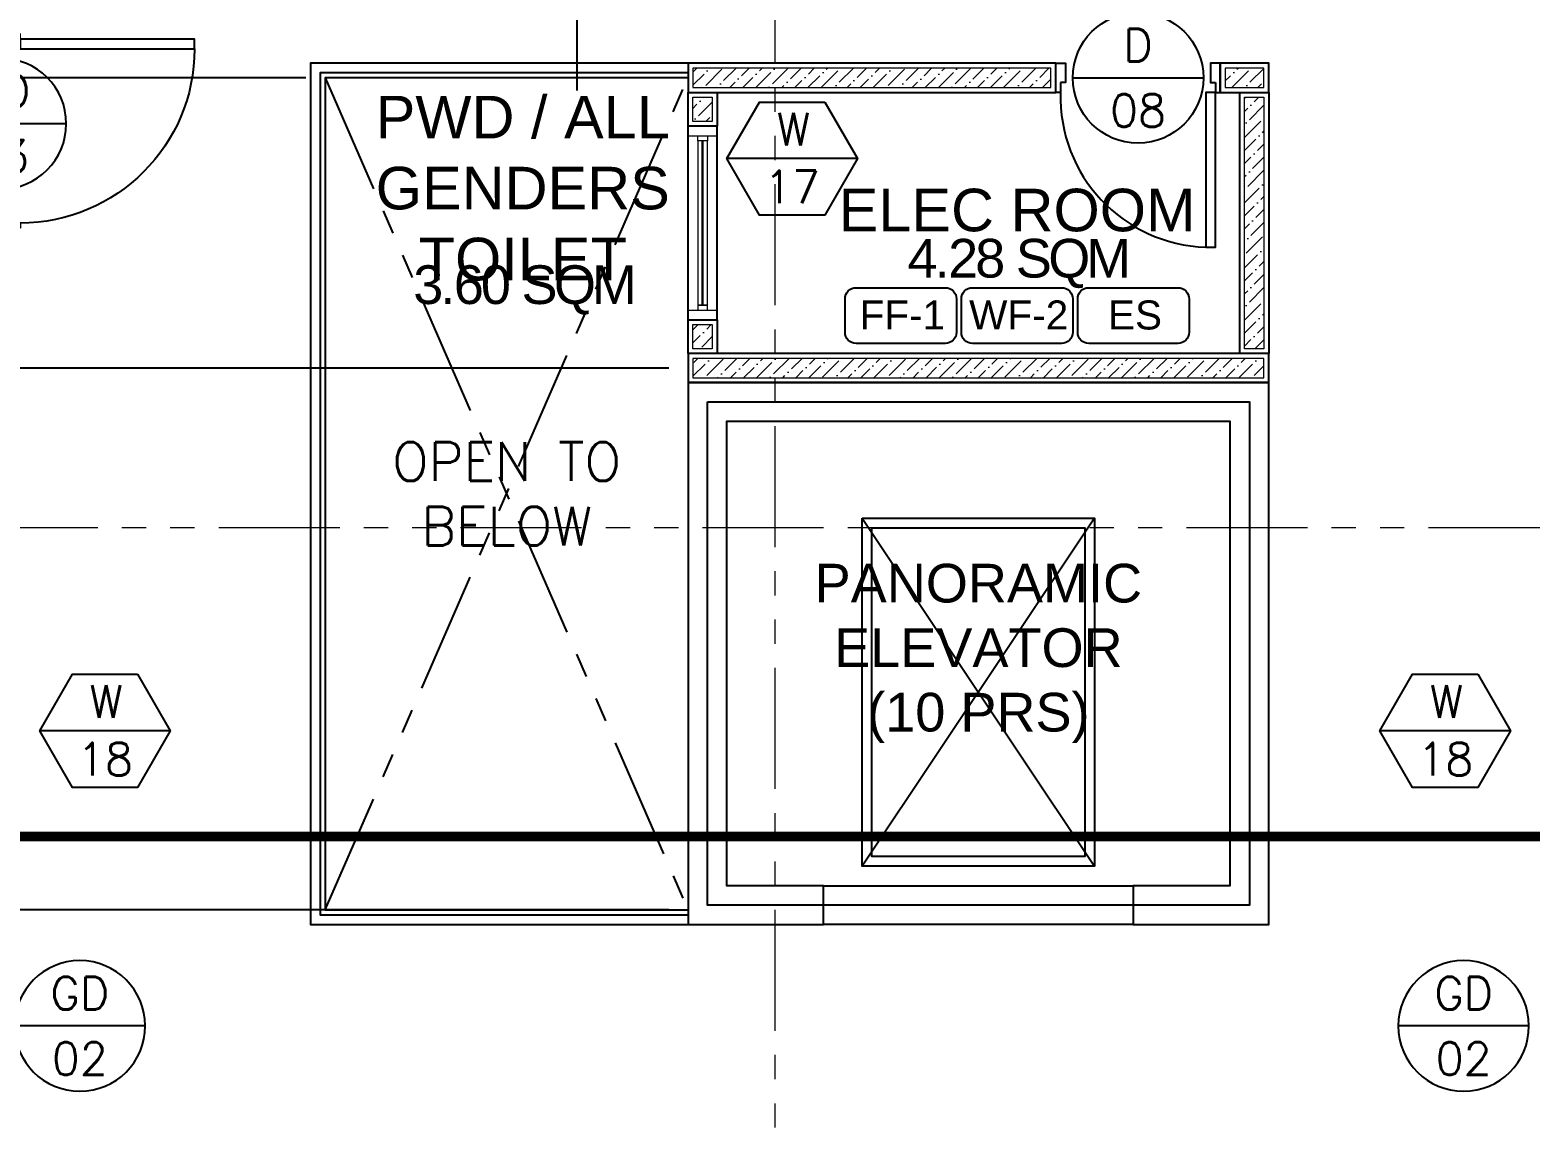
# Model space of a CAD drawing. Header units: metres. Extents: x -12400 to 1, y 0 to 106422.
# Drawn here: x -12118.96 to -12111.21, y 106394.75 to 106400.39 of the extents above; entities that cross this region are included whole.
import ezdxf
from ezdxf.enums import TextEntityAlignment as Align

# ---------------------------------------------------------------- set-up
doc = ezdxf.new("R2010")
doc.units = ezdxf.units.M
doc.header["$PDMODE"] = 35
for name, pattern in [('CENTER', [2, 1.25, -0.25, 0.25, -0.25]), ('HIDDEN2', [4.7625, 3.175, -1.5875]), ('PHANTOM2', [1.25, 0.625, -0.125, 0.125, -0.125, 0.125, -0.125])]:
    doc.linetypes.add(name, pattern=pattern)
for name, color, linetype, lineweight in [('.3', 6, 'Continuous', 30), ('0.1', 1, 'Continuous', 9), ('0.20', 2, 'Continuous', 20), ('A-DIM-100', 8, 'Continuous', 0), ('DIM 001', 251, 'Continuous', 13), ('HATCH', 250, 'Continuous', 5), ('W', 140, 'Continuous', 80)]:
    doc.layers.add(name, color=color, linetype=linetype, lineweight=lineweight)
for name, color, linetype in [('FIXTURE', 35, 'Continuous'), ('P-HIDE', 1, 'HIDDEN2'), ('SCH-DOOR', 23, 'Continuous'), ('SCH-FLR', 224, 'Continuous'), ('SCH-WIND', 181, 'Continuous'), ('tiles', 36, 'Continuous'), ('txt', 2, 'Continuous'), ('WALL', 7, 'Continuous'), ('WINDOW', 1, 'Continuous')]:
    doc.layers.add(name, color=color, linetype=linetype)
doc.layers.add('GUIDELINES', color=206, linetype='Continuous', plot=False)
doc.styles.add('arial', font='arial.ttf')
doc.styles.add('Arial-Bold', font='arial.ttf')
doc.styles.add('CPDA-FONT', font='arial.ttf')
doc.styles.add('DIMTXT-100', font='arial.ttf')
doc.styles.add('swis721', font='swiss.ttf')
doc.styles.add('T-0.15', font='romans.shx', dxfattribs={"height": 0.15})
doc.styles.add('T.25', font='romans.shx', dxfattribs={"height": 0.2})
doc.dimstyles.new('CPDA - D40', dxfattribs={"dimscale": 0.4, "dimtxt": 200, "dimasz": 1.2, "dimexe": 0, "dimexo": 25, "dimgap": 50, "dimtad": 1, "dimdec": 0, "dimdsep": 46, "dimtxsty": 'CPDA-FONT', "dimblk": 'CPDA ARROWHEAD DIM.', "dimcen": 0.25, "dimclrd": 250, "dimclre": 250, "dimclrt": 2, "dimaunit": 1, "dimadec": 0, "dimazin": 0, "dimtfac": 1, "dimtdec": 0, "dimtix": 1, "dimtmove": 0, "dimatfit": 3, "dimldrblk": 'leader.cathy', "dimfxl": 1, "dimarcsym": 0})
doc.dimstyles.new('D-100', dxfattribs={"dimtxt": 0.2, "dimasz": 0.15, "dimexe": 0.1, "dimexo": 0.1, "dimgap": 0.1, "dimtad": 1, "dimdec": 3, "dimzin": 4, "dimdsep": 46, "dimtxsty": 'DIMTXT-100', "dimblk": 'ARCHTICK', "dimcen": 0.2, "dimdle": 0.1, "dimclrd": 8, "dimclre": 8, "dimclrt": 2, "dimadec": 0, "dimazin": 1, "dimtfac": 1, "dimtdec": 3, "dimtofl": 0, "dimtmove": 2, "dimatfit": 3, "dimfxl": 1, "dimarcsym": 0})
doc.dimstyles.new('DIM 200', dxfattribs={"dimtxt": 200, "dimasz": 1, "dimexe": 0, "dimexo": 40, "dimgap": 50, "dimtad": 1, "dimtoh": 1, "dimdec": 0, "dimlfac": 2, "dimtxsty": 'swis721', "dimblk": 'CIR', "dimcen": 0, "dimclrd": 155, "dimclre": 155, "dimclrt": 4, "dimadec": 0, "dimazin": 0, "dimtfac": 1, "dimtdec": 0, "dimtix": 1, "dimtmove": 1, "dimatfit": 3, "dimldrblk": 'CIR', "dimfxl": 0, "dimarcsym": 0})

# ---------------------------------------------------------------- blocks, each defined once
blk = doc.blocks.new('CIR')
at = {"color": 4}
blk.add_circle((0, 0), 50, dxfattribs=at)
blk = doc.blocks.new('WINDOW-02')
at = {"layer": '.3', "color": 3}
blk.add_lwpolyline([(891.6891, 3702.1735), (892.5391, 3702.1735)], dxfattribs=at)
at = {"layer": '0.20'}
for points in [[(891.6141, 3702.0985), (891.6641, 3702.0985), (891.6641, 3702.2485), (891.6141, 3702.2485)], [(891.6891, 3702.1485), (891.6641, 3702.1485), (891.6641, 3702.1985), (891.6891, 3702.1985)], [(892.5391, 3702.1485), (892.5641, 3702.1485), (892.5641, 3702.1985), (892.5391, 3702.1985)], [(892.6141, 3702.0985), (892.5641, 3702.0985), (892.5641, 3702.2485), (892.6141, 3702.2485)]]:
    blk.add_lwpolyline(points, close=True, dxfattribs=at)
at = {"layer": '0.20', "color": 8}
blk.add_lwpolyline([(892.5391, 3702.1485), (891.6891, 3702.1485), (891.6891, 3702.1985), (892.5391, 3702.1985)], close=True, dxfattribs=at)
at = {"layer": 'WINDOW'}
for p, q in [((891.6141, 3702.2485), (892.6141, 3702.2485)), ((891.6141, 3702.0985), (892.6141, 3702.0985))]:
    blk.add_line(p, q, dxfattribs=at)
blk = doc.blocks.new('*U1745')
at = {"layer": 'HATCH'}
h = blk.add_hatch(dxfattribs=at)
h.set_pattern_fill('ANSI36', color=256, scale=0.015)
h.set_pattern_definition([(45, (12092.62419, -106406.766595), (0.02525697034, 0.092608891249), [0.1190625, -0.0238125, 0, -0.0238125])])
h.paths.add_polyline_path([(0.025, 0.125), (0.025, 0.025), (1.325, 0.025), (1.325, 0.125)])
at = {"color": 4}
blk.add_lwpolyline([(1.35, 0), (1.35, 0.15), (0, 0.15), (0, 0)], close=True, dxfattribs=at)
at = {"layer": 'HATCH'}
blk.add_lwpolyline([(1.325, 0.025), (1.325, 0.125), (0.025, 0.125), (0.025, 0.025)], close=True, dxfattribs=at)
blk = doc.blocks.new('*U1746')
at = {"layer": 'HATCH'}
h = blk.add_hatch(dxfattribs=at)
h.set_pattern_fill('ANSI36', color=256, scale=0.015)
h.set_pattern_definition([(45, (12091.52419, -106406.766595), (0.02525697034, 0.092608891249), [0.1190625, -0.0238125, 0, -0.0238125])])
h.paths.add_polyline_path([(0.025, 0.125), (0.025, 0.025), (0.225, 0.025), (0.225, 0.125)])
at = {"color": 4}
blk.add_lwpolyline([(0.25, 0), (0.25, 0.15), (0, 0.15), (0, 0)], close=True, dxfattribs=at)
at = {"layer": 'HATCH'}
blk.add_lwpolyline([(0.225, 0.025), (0.225, 0.125), (0.025, 0.125), (0.025, 0.025)], close=True, dxfattribs=at)
blk = doc.blocks.new('A$C5BEE79EC')
at = {"layer": 'FIXTURE', "color": 3}
for points in [[(-0.1, 0.825), (-0.15, 0.825), (-0.15, 0.85), (0, 0.85), (0, 0.8), (-0.1, 0.8), (-0.1, 0.825)], [(-0.1, 0.025), (-0.15, 0.025), (-0.15, 0), (0, 0), (0, 0.05), (-0.1, 0.05), (-0.1, 0.025)]]:
    blk.add_lwpolyline(points, dxfattribs=at)
at = {"layer": 'FIXTURE', "color": 2, "ltscale": 0.3}
blk.add_lwpolyline([(-0.15, 0.025), (-0.15, 0.075), (-0.95, 0.075), (-0.95, 0.025)], close=True, dxfattribs=at)
at = {"layer": 'FIXTURE', "color": 1}
blk.add_arc((-0.175, 0.05), 0.7754, 88.15239, 178.15239, dxfattribs=at)
blk = doc.blocks.new('*U1749')
at = {"layer": 'HATCH'}
h = blk.add_hatch(dxfattribs=at)
h.set_pattern_fill('ANSI36', color=256, scale=0.015)
h.set_pattern_definition([(45, (12093.17419, -106406.766595), (0.02525697034, 0.092608891249), [0.1190625, -0.0238125, 0, -0.0238125])])
h.paths.add_polyline_path([(0.025, 0.125), (0.025, 0.025), (1.875, 0.025), (1.875, 0.125)])
at = {"color": 4}
blk.add_lwpolyline([(1.9, 0), (1.9, 0.15), (0, 0.15), (0, 0)], close=True, dxfattribs=at)
at = {"layer": 'HATCH'}
blk.add_lwpolyline([(1.875, 0.025), (1.875, 0.125), (0.025, 0.125), (0.025, 0.025)], close=True, dxfattribs=at)
blk = doc.blocks.new('*U1779')
at = {"layer": 'HATCH'}
h = blk.add_hatch(dxfattribs=at)
h.set_pattern_fill('ANSI36', color=256, scale=0.015)
h.set_pattern_definition([(45, (12091.44919, -106406.766595), (0.02525697034, 0.092608891249), [0.1190625, -0.0238125, 0, -0.0238125])])
h.paths.add_polyline_path([(0.025, 0.125), (0.025, 0.025), (0.15, 0.025), (0.15, 0.125)])
at = {"color": 4}
blk.add_lwpolyline([(0.175, 0), (0.175, 0.15), (0, 0.15), (0, 0)], close=True, dxfattribs=at)
at = {"layer": 'HATCH'}
blk.add_lwpolyline([(0.15, 0.025), (0.15, 0.125), (0.025, 0.125), (0.025, 0.025)], close=True, dxfattribs=at)
blk = doc.blocks.new('*U1747')
at = {"layer": 'HATCH'}
h = blk.add_hatch(dxfattribs=at)
h.set_pattern_fill('ANSI36', color=256, scale=0.015)
h.set_pattern_definition([(45, (12094.27419, -106406.766595), (0.02525697034, 0.092608891249), [0.1190625, -0.0238125, 0, -0.0238125])])
h.paths.add_polyline_path([(0.025, 0.125), (0.025, 0.025), (2.975, 0.025), (2.975, 0.125)])
at = {"color": 4}
blk.add_lwpolyline([(3, 0), (3, 0.15), (0, 0.15), (0, 0)], close=True, dxfattribs=at)
at = {"layer": 'HATCH'}
blk.add_lwpolyline([(2.975, 0.025), (2.975, 0.125), (0.025, 0.125), (0.025, 0.025)], close=True, dxfattribs=at)
blk = doc.blocks.new('A$C0C291135')
at = {"layer": 'FIXTURE', "color": 3}
for points in [[(0.025, -0.025), (0.025, -0.075), (0, -0.075), (0, 0.075), (0.05, 0.075), (0.05, -0.025), (0.025, -0.025)], [(0.9751, -0.025), (0.9751, -0.075), (1.0001, -0.075), (1.0001, 0.075), (0.9501, 0.075), (0.9501, -0.025), (0.9751, -0.025)]]:
    blk.add_lwpolyline(points, dxfattribs=at)
at = {"layer": 'FIXTURE', "color": 2, "ltscale": 0.3}
blk.add_lwpolyline([(0.025, -0.075), (0.075, -0.075), (0.075, -0.9751), (0.025, -0.9751)], close=True, dxfattribs=at)
at = {"layer": 'FIXTURE', "color": 1}
blk.add_arc((0.075, -0.075), 0.9001, 270, 0, dxfattribs=at)
blk = doc.blocks.new('FP_4F')
at = {"color": 2, "linetype": 'Continuous', "ltscale": 0.05}
for points in [[(13.65, 12.75), (11.7, 12.75), (11.7, 8.3), (13.65, 8.3)], [(13.65, 12.7), (11.75, 12.7), (11.75, 8.35), (13.65, 8.35)]]:
    blk.add_lwpolyline(points, dxfattribs=at)
at = {"color": 1, "linetype": 'Continuous', "ltscale": 0.05}
blk.add_lwpolyline([(13.65, 12.675), (11.775, 12.675), (11.775, 8.375), (13.65, 8.375)], dxfattribs=at)
at = {"color": 8, "linetype": 'PHANTOM2'}
for points in [[(11.775, 12.675), (13.65, 8.375)], [(11.775, 8.375), (13.65, 12.675)]]:
    blk.add_lwpolyline(points, dxfattribs=at)
blk.add_lwpolyline([(15.95, 8.3), (16.65, 8.3), (16.65, 11.1), (13.65, 11.1), (13.65, 8.3), (14.35, 8.3), (14.35, 8.5), (13.85, 8.5), (13.85, 10.9), (16.45, 10.9), (16.45, 8.5), (15.95, 8.5)], close=True)
at = {"layer": 'FIXTURE', "color": 2, "ltscale": 0.3}
for points in [[(14.55, 10.4), (15.75, 10.4), (15.75, 8.6), (14.55, 8.6)], [(14.6, 10.35), (15.7, 10.35), (15.7, 8.65), (14.6, 8.65)]]:
    blk.add_lwpolyline(points, close=True, dxfattribs=at)
at = {"layer": 'GUIDELINES'}
blk.add_lwpolyline([(13.75, 11), (16.55, 11), (16.55, 8.4), (13.75, 8.4)], close=True, dxfattribs=at)
for points in [[(15.75, 10.4), (14.55, 8.6)], [(14.55, 10.4), (15.75, 8.6)]]:
    blk.add_lwpolyline(points, dxfattribs=at)
at = {"layer": 'P-HIDE'}
blk.add_lwpolyline([(14.35, 8.5), (15.95, 8.5), (15.95, 8.3), (14.35, 8.3)], close=True, dxfattribs=at)
for name, p, xscale, rotation in [('A$C0C291135', (10.125, 12.8998), -1.000000000000009, 90), ('*U1779', (13.65, 12.425), -1, 270), ('*U1745', (16.5, 11.25), -1, 270), ('WINDOW-02', (-3688.4485, -880.1891), -1, 270), ('*U1779', (13.65, 11.25), -1, 270)]:
    blk.add_blockref(name, p, dxfattribs=dict(xscale=xscale, rotation=rotation))
for name, p in [('*U1749', (13.65, 12.6)), ('*U1746', (16.4, 12.6)), ('*U1747', (13.65, 11.1))]:
    blk.add_blockref(name, p)
at = {"layer": 'WALL', "rotation": 90}
blk.add_blockref('A$C5BEE79EC', (16.4, 12.75), dxfattribs=at)
at = {"layer": '0.1', "color": 2, "char_height": 0.1, "attachment_point": 5}
for insert in [(13.35, 12.85), (12.075, 8.475), (12, 8.2)]:
    blk.add_mtext_dynamic_manual_height_columns('{\\Fx-hlvm1s|c0;\\W0.9;\\T0.9;\\C3;RAILINGS}', width=5150.82822, gutter_width=1, heights=[0], dxfattribs=dict(at, insert=insert))
at = {"layer": '0.1', "color": 2, "char_height": 0.1, "attachment_point": 5, "rotation": 90}
for insert in [(11.6, 12.45), (11.875, 12.375)]:
    blk.add_mtext_dynamic_manual_height_columns('{\\Fx-hlvm1s|c0;\\W0.9;\\T0.9;\\C3;RAILINGS}', width=5150.82822, gutter_width=1, heights=[0], dxfattribs=dict(at, insert=insert))
at = {"layer": '0.1', "color": 2, "char_height": 0.2, "attachment_point": 5}
for s, insert, style in [('{\\C3;OPEN TO BELOW}', (12.7125, 10.525), 'T.25'), ('{\\C3;PANORAMIC ELEVATOR\\P(10 PRS)}', (15.15, 9.7), 'arial')]:
    blk.add_mtext_dynamic_manual_height_columns(s, width=1.975237, gutter_width=1, heights=[0], dxfattribs=dict(at, insert=insert, style=style))
blk = doc.blocks.new('D-TAG')
at = {"layer": 'SCH-DOOR'}
blk.add_line((-0.3, 0), (0.3, 0), dxfattribs=at)
blk.add_circle((0, 0), 0.3, dxfattribs=at)
at = {"layer": 'SCH-DOOR', "color": 2, "style": 'T-0.15'}
for tag, p in [('D-TAG', (0, 0.15)), ('D-NO', (0, -0.15))]:
    blk.add_attdef(tag, text='', height=0.15, dxfattribs=at).set_placement(p, align=Align.MIDDLE_CENTER)
blk = doc.blocks.new('CPDA ARROWHEAD DIM.')
at = {"layer": 'tiles', "color": 2}
for p, q in [((0, 67.7), (0, -67.7)), ((-67.7, 0), (67.7, 0))]:
    blk.add_line(p, q, dxfattribs=at)
at = {"layer": 'tiles', "color": 1}
blk.add_circle((0, 0), 37.7, dxfattribs=at)
blk = doc.blocks.new('leader.cathy')
at = {"layer": 'WALL', "lineweight": 9}
blk.add_hatch(color=1, dxfattribs=at).paths.add_polyline_path([(0, 0), (-34.5, 34.5), (-23.9, 45.1), (21.2, 0), (-23.9, -45.1), (-34.5, -34.5)])
at = {"layer": 'WALL', "color": 1, "lineweight": 9}
for p, q in [((-34.5, 34.5), (-23.9, 45.1)), ((21.2, 0), (-23.9, 45.1)), ((0, 0), (-34.5, 34.5)), ((-34.5, -34.5), (0, 0)), ((-23.9, -45.1), (21.2, 0))]:
    blk.add_line(p, q, dxfattribs=at)
blk = doc.blocks.new('W-TAG')
at = {"layer": 'SCH-WIND'}
blk.add_line((-0.3, 0), (0.3, 0), dxfattribs=at)
blk.add_lwpolyline([(-0.15, 0.2598), (-0.3, 0), (-0.15, -0.2598), (0.15, -0.2598), (0.3, 0), (0.15, 0.2598)], close=True, dxfattribs=at)
at = {"layer": 'SCH-WIND', "color": 2, "style": 'T-0.15'}
for tag, p in [('W-TAG', (-0.0059, 0.1346)), ('W-NO', (0, -0.1299))]:
    blk.add_attdef(tag, text='', height=0.15, dxfattribs=at).set_placement(p, align=Align.MIDDLE_CENTER)
blk = doc.blocks.new('_ArchTick')
at = {"color": 0, "linetype": 'ByBlock', "const_width": 0.15}
blk.add_lwpolyline([(-0.5, -0.5), (0.5, 0.5)], dxfattribs=at)
blk = doc.blocks.new('*D1813')
at = {"layer": 'DEFPOINTS', "color": 0, "transparency": 16777216}
for p in [(-12119.013, 106401.7952), (-12130.263, 106400.1452), (-12117.438, 106400.1452)]:
    blk.add_point(p, dxfattribs=at)
at = {"layer": 'DIM 001', "color": 8, "lineweight": -2, "transparency": 16777216}
for p, q in [((-12130.263, 106401.8952), (-12130.263, 106400.0452)), ((-12119.113, 106401.7952), (-12130.363, 106401.7952)), ((-12117.538, 106400.1452), (-12130.363, 106400.1452))]:
    blk.add_line(p, q, dxfattribs=at)
at = {"layer": 'DIM 001', "color": 8, "lineweight": -2, "transparency": 16777216, "xscale": 0.15, "yscale": 0.15, "zscale": 0.15}
for p, rotation in [((-12130.263, 106401.7952), 90), ((-12130.263, 106400.1452), 270)]:
    blk.add_blockref('_ArchTick', p, dxfattribs=dict(at, rotation=rotation))
at = {"layer": 'DIM 001', "color": 2, "transparency": 16777216, "insert": (-12130.4651, 106400.9702), "char_height": 0.2, "attachment_point": 5, "rotation": 90, "style": 'DIMTXT-100'}
blk.add_mtext('1.650', dxfattribs=at)
blk = doc.blocks.new('*D1814')
at = {"layer": 'DEFPOINTS', "color": 0, "transparency": 16777216}
for p in [(-12117.438, 106400.1452), (-12130.263, 106398.6452), (-12115.563, 106398.6452)]:
    blk.add_point(p, dxfattribs=at)
at = {"layer": 'DIM 001', "color": 8, "lineweight": -2, "transparency": 16777216}
for p, q in [((-12130.263, 106400.2452), (-12130.263, 106398.5452)), ((-12117.538, 106400.1452), (-12130.363, 106400.1452)), ((-12115.663, 106398.6452), (-12130.363, 106398.6452))]:
    blk.add_line(p, q, dxfattribs=at)
at = {"layer": 'DIM 001', "color": 8, "lineweight": -2, "transparency": 16777216, "xscale": 0.15, "yscale": 0.15, "zscale": 0.15}
for p, rotation in [((-12130.263, 106400.1452), 90), ((-12130.263, 106398.6452), 270)]:
    blk.add_blockref('_ArchTick', p, dxfattribs=dict(at, rotation=rotation))
at = {"layer": 'DIM 001', "color": 2, "transparency": 16777216, "insert": (-12130.4651, 106399.3952), "char_height": 0.2, "attachment_point": 5, "rotation": 90, "style": 'DIMTXT-100'}
blk.add_mtext('1.500', dxfattribs=at)
blk = doc.blocks.new('*D1815')
at = {"layer": 'DEFPOINTS', "color": 0, "transparency": 16777216}
for p in [(-12115.563, 106398.6452), (-12130.263, 106395.8452), (-12115.563, 106395.8452)]:
    blk.add_point(p, dxfattribs=at)
at = {"layer": 'DIM 001', "color": 8, "lineweight": -2, "transparency": 16777216}
for p, q in [((-12130.263, 106398.7452), (-12130.263, 106395.7452)), ((-12115.663, 106398.6452), (-12130.363, 106398.6452)), ((-12115.663, 106395.8452), (-12130.363, 106395.8452))]:
    blk.add_line(p, q, dxfattribs=at)
at = {"layer": 'DIM 001', "color": 8, "lineweight": -2, "transparency": 16777216, "xscale": 0.15, "yscale": 0.15, "zscale": 0.15}
for p, rotation in [((-12130.263, 106398.6452), 90), ((-12130.263, 106395.8452), 270)]:
    blk.add_blockref('_ArchTick', p, dxfattribs=dict(at, rotation=rotation))
at = {"layer": 'DIM 001', "color": 2, "transparency": 16777216, "insert": (-12130.4651, 106397.2452), "char_height": 0.2, "attachment_point": 5, "rotation": 90, "style": 'DIMTXT-100'}
blk.add_mtext('2.800', dxfattribs=at)
blk = doc.blocks.new('*D1816')
at = {"layer": 'DEFPOINTS', "color": 0, "transparency": 16777216}
for p in [(-12115.563, 106395.8452), (-12130.263, 106393.8452), (-12116.238, 106393.8452)]:
    blk.add_point(p, dxfattribs=at)
at = {"layer": 'DIM 001', "color": 8, "lineweight": -2, "transparency": 16777216}
for p, q in [((-12130.263, 106395.9452), (-12130.263, 106393.7452)), ((-12115.663, 106395.8452), (-12130.363, 106395.8452)), ((-12116.338, 106393.8452), (-12130.363, 106393.8452))]:
    blk.add_line(p, q, dxfattribs=at)
at = {"layer": 'DIM 001', "color": 8, "lineweight": -2, "transparency": 16777216, "xscale": 0.15, "yscale": 0.15, "zscale": 0.15}
for p, rotation in [((-12130.263, 106395.8452), 90), ((-12130.263, 106393.8452), 270)]:
    blk.add_blockref('_ArchTick', p, dxfattribs=dict(at, rotation=rotation))
at = {"layer": 'DIM 001', "color": 2, "transparency": 16777216, "insert": (-12130.4651, 106394.8452), "char_height": 0.2, "attachment_point": 5, "rotation": 90, "style": 'DIMTXT-100'}
blk.add_mtext('2.000', dxfattribs=at)
blk = doc.blocks.new('GRID1')
at = {"color": 6, "linetype": 'PHANTOM2'}
for points in [[(-12147.2544, 106384.7702), (-12147.2544, 106412.5702)], [(-12130.7544, 106398.6202), (-12163.7544, 106398.6202)]]:
    blk.add_leader(points, dimstyle='DIM 200', override={"dimasz": 0.002, "dimgap": 60, "dimtad": 0}, dxfattribs=at)

msp = doc.modelspace()

# ---------------------------------------------------------------- linework, layer by layer
at = {"layer": 'SCH-FLR', "color": 1}
for points in [[(-12114.23357, 106398.77248), (-12114.69437, 106398.77248, -0.4142136), (-12114.75197, 106398.83008), (-12114.75197, 106399.00288, -0.4142136), (-12114.69437, 106399.06048), (-12114.23357, 106399.06048, -0.4142136), (-12114.17597, 106399.00288), (-12114.17597, 106398.83008, -0.4142136)], [(-12113.63257, 106398.77248), (-12114.09337, 106398.77248, -0.4142136), (-12114.15097, 106398.83008), (-12114.15097, 106399.00288, -0.4142136), (-12114.09337, 106399.06048), (-12113.63257, 106399.06048, -0.4142136), (-12113.57497, 106399.00288), (-12113.57497, 106398.83008, -0.4142136)], [(-12113.03157, 106398.77248), (-12113.49237, 106398.77248, -0.4142136), (-12113.54997, 106398.83008), (-12113.54997, 106399.00288, -0.4142136), (-12113.49237, 106399.06048), (-12113.03157, 106399.06048, -0.4142136), (-12112.97397, 106399.00288), (-12112.97397, 106398.83008, -0.4142136)]]:
    msp.add_lwpolyline(points, format="xyb", close=True, dxfattribs=at)
at = {"layer": 'W', "linetype": 'CENTER', "ltscale": 1.2, "const_width": 0.05}
msp.add_lwpolyline([(-12167.35442, 106396.22355), (-12098.61297, 106396.22355), (-12098.61297, 106396.22355), (-12098.77291, 106396.22355)], dxfattribs=at)

# ---------------------------------------------------------------- block references
at = {"color": 1}
msp.add_blockref('FP_4F', (-12129.21297, 106387.47022), dxfattribs=at)
at = {"layer": 'A-DIM-100'}
msp.add_blockref('GRID1', (32.14145, -0.8), dxfattribs=at)
msp.add_blockref('GRID1', (32.14145, -0.8), dxfattribs=at)
at = {"layer": 'SCH-WIND', "xscale": 1.125, "yscale": 1.125, "zscale": 1.125}
msp.add_blockref('D-TAG', (-12113.23797, 106400.14522), dxfattribs=at).add_auto_attribs({'D-NO': '08', 'D-TAG': 'D'})
at = {"layer": 'SCH-WIND'}
ref = msp.add_blockref('D-TAG', (-12119.11297, 106399.90806), dxfattribs=dict(at, xscale=-1.125, yscale=1.125, zscale=1.125))
ref.add_attrib('D-NO', '03', dxfattribs={"layer": 'SCH-DOOR', "color": 2, "height": 0.16875, "style": 'T-0.15'}).set_placement((-12119.11297, 106399.73931), align=Align.MIDDLE_CENTER)
ref.add_attrib('D-TAG', 'GD', dxfattribs={"layer": 'SCH-DOOR', "color": 2, "height": 0.16875, "style": 'T-0.15'}).set_placement((-12119.11297, 106400.07681), align=Align.MIDDLE_CENTER)
at = {"layer": 'SCH-WIND', "color": 2}
ref = msp.add_blockref('W-TAG', (-12115.02547, 106399.72794), dxfattribs=dict(at, xscale=-1.125000000042443, yscale=1.125000000042443, zscale=1.125000000042443))
ref.add_attrib('W-NO', '17', dxfattribs={"color": 2, "height": 0.16875, "style": 'T-0.15'}).set_placement((-12115.02547, 106399.5818), align=Align.MIDDLE_CENTER)
ref.add_attrib('W-TAG', 'W', dxfattribs={"color": 2, "height": 0.16875, "style": 'T-0.15'}).set_placement((-12115.01887, 106399.87937), align=Align.MIDDLE_CENTER)
ref = msp.add_blockref('W-TAG', (-12118.57547, 106396.77022), dxfattribs=dict(at, xscale=-1.125000000042443, yscale=1.125000000042443, zscale=1.125000000042443))
ref.add_attrib('W-NO', '18', dxfattribs={"color": 2, "height": 0.16875, "style": 'T-0.15'}).set_placement((-12118.57547, 106396.62408), align=Align.MIDDLE_CENTER)
ref.add_attrib('W-TAG', 'W', dxfattribs={"color": 2, "height": 0.16875, "style": 'T-0.15'}).set_placement((-12118.56887, 106396.92165), align=Align.MIDDLE_CENTER)
ref = msp.add_blockref('W-TAG', (-12111.65047, 106396.77022), dxfattribs=dict(at, xscale=-1.125000000042443, yscale=1.125000000042443, zscale=1.125000000042443))
ref.add_attrib('W-NO', '18', dxfattribs={"color": 2, "height": 0.16875, "style": 'T-0.15'}).set_placement((-12111.65047, 106396.62408), align=Align.MIDDLE_CENTER)
ref.add_attrib('W-TAG', 'W', dxfattribs={"color": 2, "height": 0.16875, "style": 'T-0.15'}).set_placement((-12111.64387, 106396.92165), align=Align.MIDDLE_CENTER)
at = {"layer": 'SCH-WIND'}
ref = msp.add_blockref('D-TAG', (-12118.70541, 106395.24522), dxfattribs=dict(at, xscale=-1.125, yscale=1.125, zscale=1.125))
ref.add_attrib('D-NO', '02', dxfattribs={"layer": 'SCH-DOOR', "color": 2, "height": 0.16875, "style": 'T-0.15'}).set_placement((-12118.70541, 106395.07647), align=Align.MIDDLE_CENTER)
ref.add_attrib('D-TAG', 'GD', dxfattribs={"layer": 'SCH-DOOR', "color": 2, "height": 0.16875, "style": 'T-0.15'}).set_placement((-12118.70541, 106395.41397), align=Align.MIDDLE_CENTER)
ref = msp.add_blockref('D-TAG', (-12111.5559, 106395.24522), dxfattribs=dict(at, xscale=-1.125, yscale=1.125, zscale=1.125))
ref.add_attrib('D-NO', '02', dxfattribs={"layer": 'SCH-DOOR', "color": 2, "height": 0.16875, "style": 'T-0.15'}).set_placement((-12111.5559, 106395.07647), align=Align.MIDDLE_CENTER)
ref.add_attrib('D-TAG', 'GD', dxfattribs={"layer": 'SCH-DOOR', "color": 2, "height": 0.16875, "style": 'T-0.15'}).set_placement((-12111.5559, 106395.41397), align=Align.MIDDLE_CENTER)

# ---------------------------------------------------------------- texts
at = {"linetype": 'Continuous', "attachment_point": 5, "style": 'arial'}
for s, width, insert, char_height in [('\\pxse0.75,t28;{\\C4;PWD / ALL \\PGENDERS TOILET}', 2.2308962, (-12116.41695, 106399.57383), 0.22), ('\\pxse0.75,t28;{\\C4;ELEC ROOM}', 6.0841948, (-12113.86297, 106399.46048), 0.22), ('\\pxse0.75,t28;{\\T0.9;\\C3;4.28 SQM}', 6.0841948, (-12113.86297, 106399.18548), 0.2), ('\\pxse0.75,t28;{\\T0.9;\\C3;3.60 SQM}', 6.0841948, (-12116.41695, 106399.04883), 0.2)]:
    msp.add_mtext_dynamic_manual_height_columns(s, width=width, gutter_width=0.001, heights=[0], dxfattribs=dict(at, insert=insert, char_height=char_height))
at = {"layer": 'txt', "color": 6, "linetype": 'Continuous', "char_height": 0.15, "width": 0.4656548, "attachment_point": 2, "style": 'Arial-Bold'}
for s, insert in [('{\\C2;FF-1}', (-12114.45585, 106398.9946)), ('{\\C2;WF-2}', (-12113.85485, 106398.9946)), ('{\\C2;ES}', (-12113.25385, 106398.9946))]:
    msp.add_mtext(s, dxfattribs=dict(at, insert=insert))

# ---------------------------------------------------------------- dimensions: what is measured, and where the dimension line sits
at = {"layer": 'DIM 001'}
for base, p1, p2, picture, middle in [((-12130.26297, 106400.14522), (-12119.01297, 106401.79522), (-12117.43797, 106400.14522), '*D1813', (-12130.46508, 106400.97022)), ((-12130.26297, 106398.64522), (-12117.43797, 106400.14522), (-12115.56297, 106398.64522), '*D1814', (-12130.46508, 106399.39522)), ((-12130.26297, 106395.84522), (-12115.56297, 106398.64522), (-12115.56297, 106395.84522), '*D1815', (-12130.46508, 106397.24522)), ((-12130.26297, 106393.84522), (-12115.56297, 106395.84522), (-12116.23797, 106393.84522), '*D1816', (-12130.46508, 106394.84522))]:
    dim = msp.add_linear_dim(base=base, p1=p1, p2=p2, angle=90, dimstyle='D-100', dxfattribs=at)
    dim.commit()
    dim.dimension.update_dxf_attribs({"geometry": picture, "text_midpoint": middle})

# ---------------------------------------------------------------- leaders
msp.add_leader([(-12116.13843, 106402.22699), (-12116.13843, 106400.07923)], dimstyle='CPDA - D40', override={"dimasz": 0.01, "dimtad": 0})

doc.saveas('drawing.dxf')
